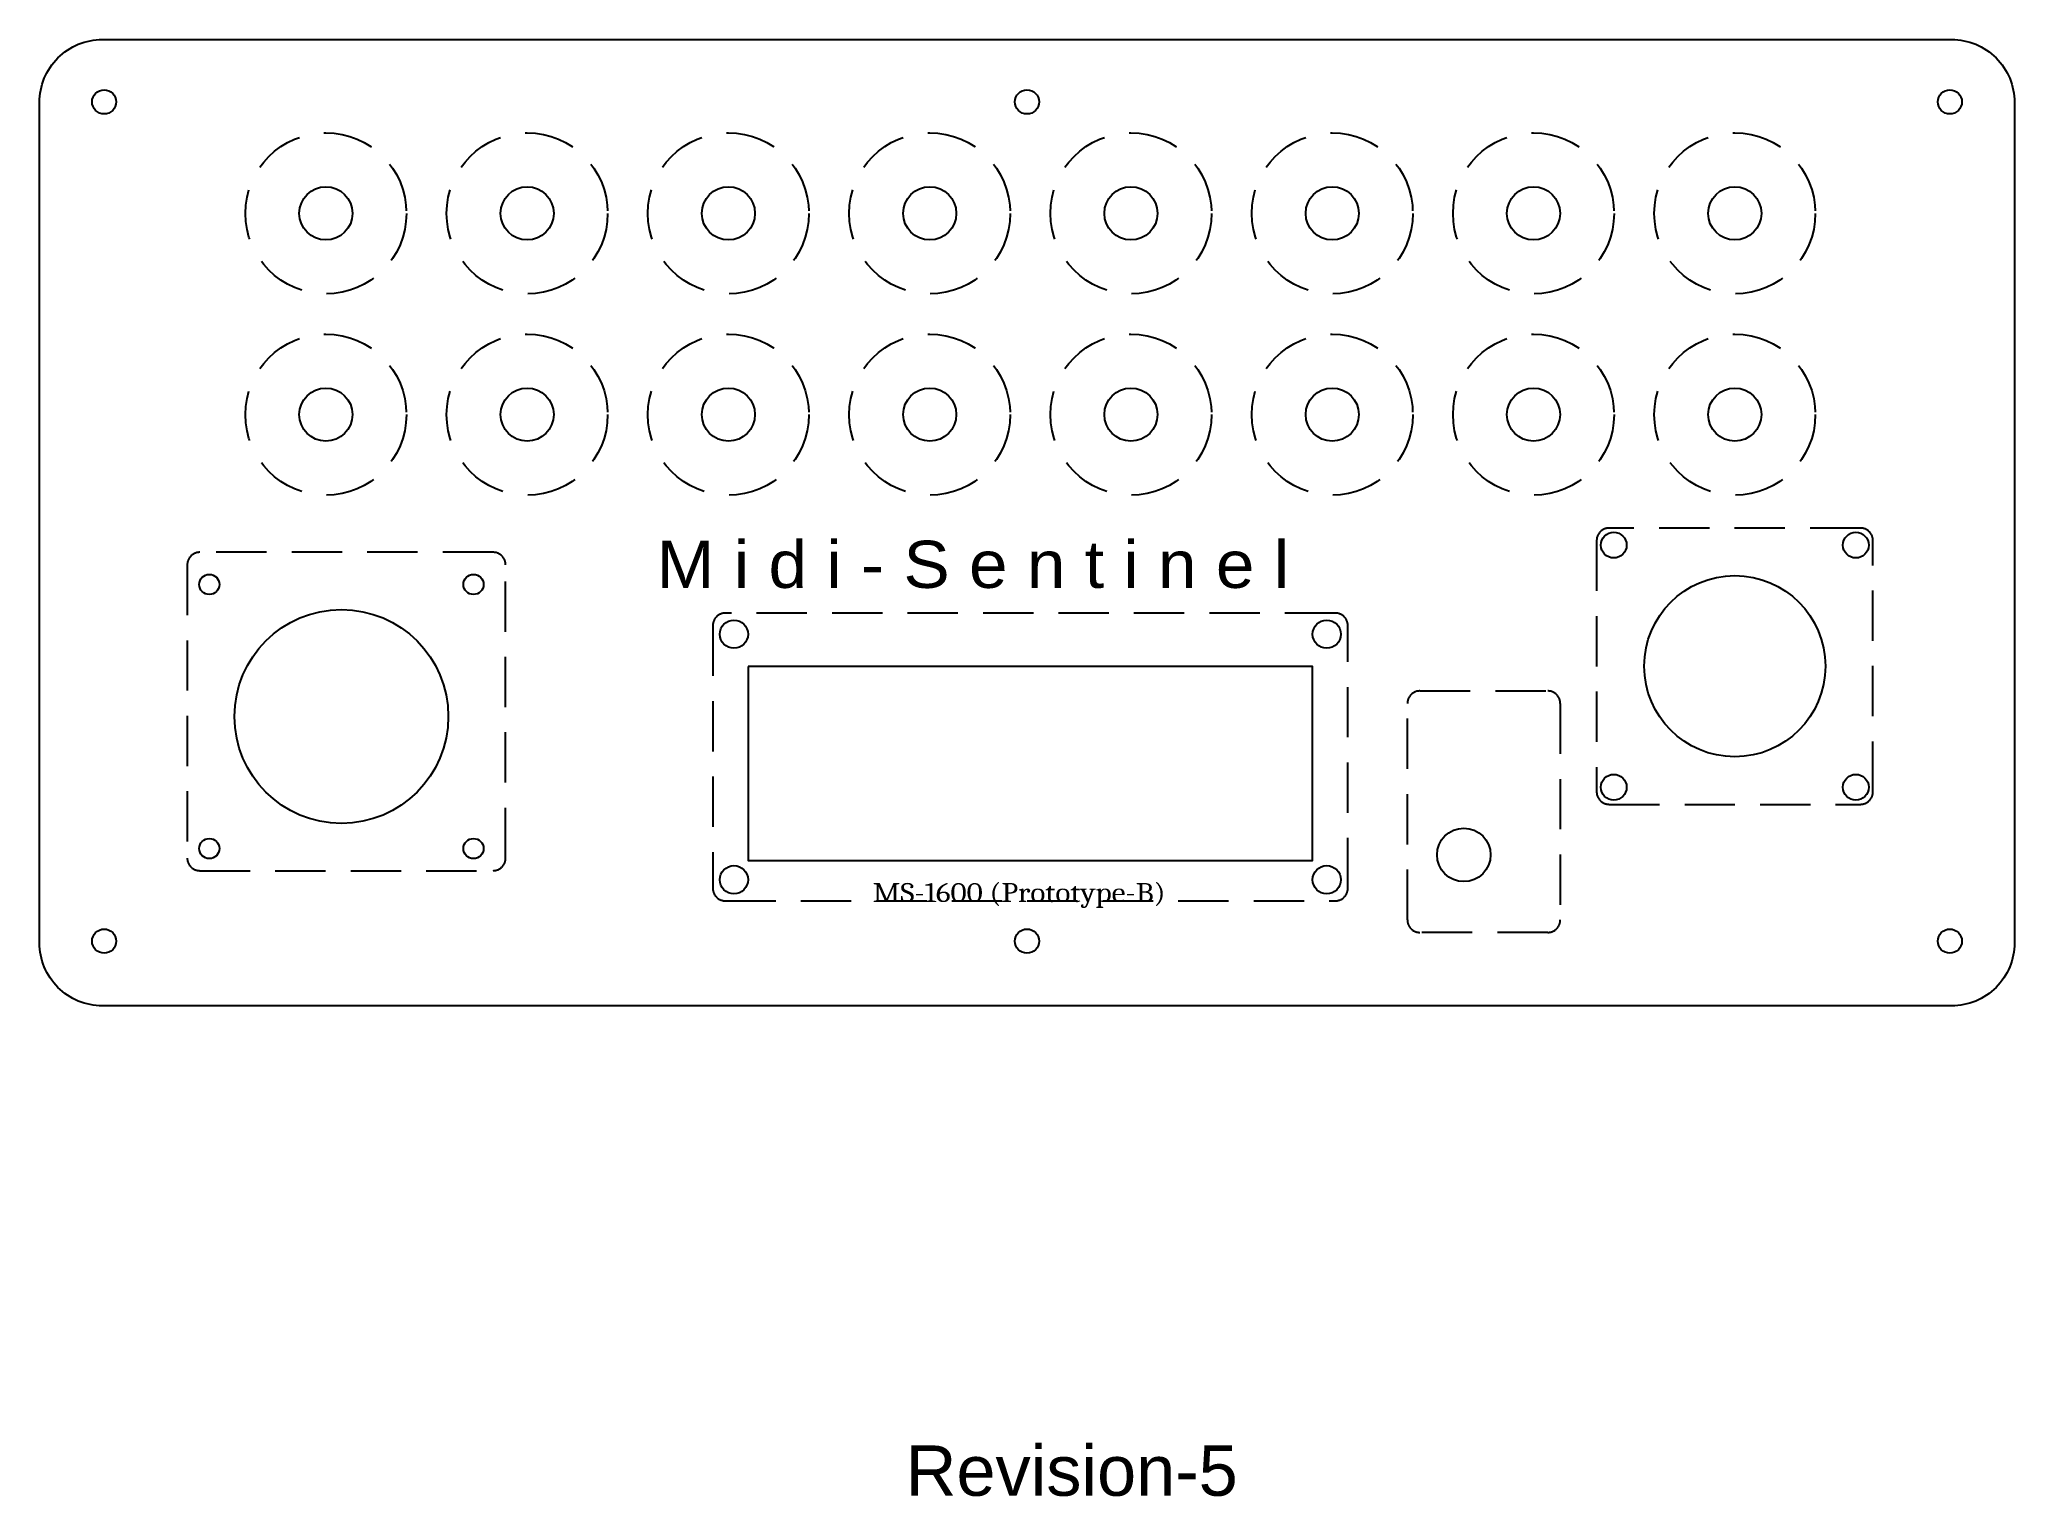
# Model space of a CAD drawing. Header units: inches. Extents: x 28.7 to 38.52, y -17.83 to -10.59.
import ezdxf

# ---------------------------------------------------------------- set-up
doc = ezdxf.new("R2010")
doc.units = ezdxf.units.IN
doc.header["$MEASUREMENT"] = 0
doc.linetypes.add('HIDDEN', pattern=[0.375, 0.25, -0.125])
for name, color, linetype in [('PCB', 1, 'HIDDEN'), ('SKETCH', 7, 'Continuous'), ('Standard', 7, 'Continuous')]:
    doc.layers.add(name, color=color, linetype=linetype)
doc.styles.add('Arial', font='arial.ttf')
doc.styles.add('Romans_316', font='romans.shx', dxfattribs={"height": 0.1875})

msp = doc.modelspace()

# ---------------------------------------------------------------- linework, layer by layer
at = {"layer": 'PCB'}
for points, elevation in [([(36.4392, -13.0847), (36.4392, -14.3327, 0.414214), (36.5017, -14.3952), (37.7497, -14.3952, 0.414214), (37.8122, -14.3327), (37.8122, -13.0847, 0.414214), (37.7497, -13.0222), (36.5017, -13.0222, 0.414214)], -0.9089), ([(29.4993, -14.7248), (30.9563, -14.7248, 0.414214), (31.0188, -14.6623), (31.0188, -13.2053, 0.414214), (30.9563, -13.1428), (29.4993, -13.1428, 0.414214), (29.4368, -13.2053), (29.4368, -14.6623, 0.414214)], -0.7908), ([(32.1107, -14.8747), (35.1407, -14.8747, 0.414214), (35.2032, -14.8122), (35.2032, -13.5072, 0.414214), (35.1407, -13.4447), (32.1107, -13.4447, 0.414214), (32.0482, -13.5072), (32.0482, -14.8122, 0.414214)], -0.7908), ([(36.1964, -15.0318), (35.5614, -15.0318, -0.414214), (35.4989, -14.9693), (35.4989, -13.8943, -0.414214), (35.5614, -13.8318), (36.1964, -13.8318, -0.414214), (36.2589, -13.8943), (36.2589, -14.9693, -0.414214)], -0.7908)]:
    msp.add_lwpolyline(points, format="xyb", close=True, dxfattribs=dict(at, elevation=elevation))
for centre in [(30.1257, -11.4587, -0.7908), (31.1257, -11.4587, -0.7908), (32.1257, -11.4587, -0.7908), (33.1257, -11.4587, -0.7908), (34.1257, -11.4587, -0.7908), (35.1257, -11.4587, -0.7908), (36.1257, -11.4587, -0.7908), (37.1257, -11.4587, -0.7908), (30.1257, -12.4587, -0.7908), (31.1257, -12.4587, -0.7908), (32.1257, -12.4587, -0.7908), (33.1257, -12.4587, -0.7908), (34.1257, -12.4587, -0.7908), (35.1257, -12.4587, -0.7908), (36.1257, -12.4587, -0.7908), (37.1257, -12.4587, -0.7908)]:
    msp.add_circle(centre, 0.4, dxfattribs=at)
at = {"layer": 'SKETCH'}
for centre in [(29.5466, -13.3025, -0.7908), (30.8591, -13.3025, -0.7908), (29.5466, -14.615, -0.7908), (30.8591, -14.615, -0.7908)]:
    msp.add_circle(centre, 0.05, dxfattribs=at)
at = {"layer": 'Standard', "elevation": -0.7908}
msp.add_lwpolyline([(29.0154, -10.595), (38.2029, -10.595, -0.414214), (38.5154, -10.9075), (38.5154, -15.0837, -0.414214), (38.2029, -15.3962), (29.0154, -15.3962, -0.414214), (28.7029, -15.0837), (28.7029, -10.9075, -0.414214), (29.0154, -10.595, 0)], format="xyb", dxfattribs=at)
msp.add_lwpolyline([(32.2232, -13.7097), (32.2232, -14.6747), (35.0282, -14.6747), (35.0282, -13.7097)], close=True, dxfattribs=at)
at = {"layer": 'Standard'}
for centre, radius in [((29.0241, -10.905, -0.7908), 0.06), ((33.6091, -10.905, -0.7908), 0.06), ((38.1941, -10.905, -0.7908), 0.06), ((30.1257, -11.4587, -0.7908), 0.1319), ((31.1257, -11.4587, -0.7908), 0.1319), ((32.1257, -11.4587, -0.7908), 0.1319), ((33.1257, -11.4587, -0.7908), 0.1319), ((34.1257, -11.4587, -0.7908), 0.1319), ((35.1257, -11.4587, -0.7908), 0.1319), ((36.1257, -11.4587, -0.7908), 0.1319), ((37.1257, -11.4587, -0.7908), 0.1319), ((30.1257, -12.4587, -0.7908), 0.1319), ((31.1257, -12.4587, -0.7908), 0.1319), ((32.1257, -12.4587, -0.7908), 0.1319), ((33.1257, -12.4587, -0.7908), 0.1319), ((34.1257, -12.4587, -0.7908), 0.1319), ((35.1257, -12.4587, -0.7908), 0.1319), ((36.1257, -12.4587, -0.7908), 0.1319), ((37.1257, -12.4587, -0.7908), 0.1319), ((36.5242, -13.1072, -0.9089), 0.064), ((37.7272, -13.1072, -0.9089), 0.064), ((37.1257, -13.7087, -0.9089), 0.45), ((30.2029, -13.9587, -0.7908), 0.5312), ((32.1532, -13.5497, -0.7908), 0.07), ((35.0982, -13.5497, -0.7908), 0.07), ((36.5242, -14.3102, -0.9089), 0.064), ((37.7272, -14.3102, -0.9089), 0.064), ((35.7794, -14.6462, -0.7908), 0.1328), ((32.1532, -14.7697, -0.7908), 0.07), ((35.0982, -14.7697, -0.7908), 0.07), ((29.0241, -15.075, -0.7908), 0.06), ((33.6091, -15.075, -0.7908), 0.06), ((38.1941, -15.075, -0.7908), 0.06)]:
    msp.add_circle(centre, radius, dxfattribs=at)

# ---------------------------------------------------------------- texts
at = {"layer": 'Standard', "attachment_point": 1}
for s, width, gutter_width, insert, char_height, style in [('{\\fMetal Sentinel 3D|b0|i0|c0|p2;\\W1.1;M i d i - S e n t i n e l}', 4.132365, 0.9375, (31.7694, -13.0854, -0.9089), 0.234375, 'Romans_316'), ('{\\fCambria|b0|i0|c0|p18;\\W1.1;MS-1600 (Prototype-B)}', 1.525154, 0.9375, (32.8424, -14.7864, -0.7908), 0.09375, 'Romans_316'), ('Revision-5', 2.087075, 12.5, (33.0065, -17.5807, -0.9089), 0.25, 'Arial')]:
    msp.add_mtext_dynamic_manual_height_columns(s, width=width, gutter_width=gutter_width, heights=[0], dxfattribs=dict(at, insert=insert, char_height=char_height, style=style))

doc.saveas('drawing.dxf')
